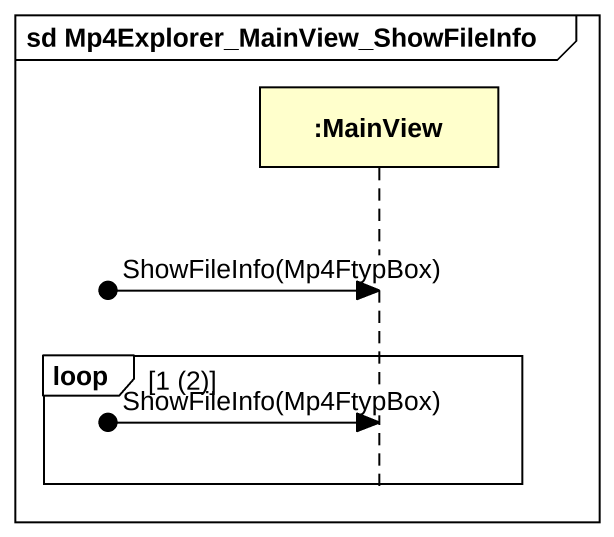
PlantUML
@startuml
mainframe sd Mp4Explorer_MainView_ShowFileInfo
hide footbox
participant ":MainView" as MainView

[o-> MainView : ShowFileInfo(Mp4FtypBox)
loop 1 (2)
  [o-> MainView : ShowFileInfo(Mp4FtypBox)
end
@enduml
